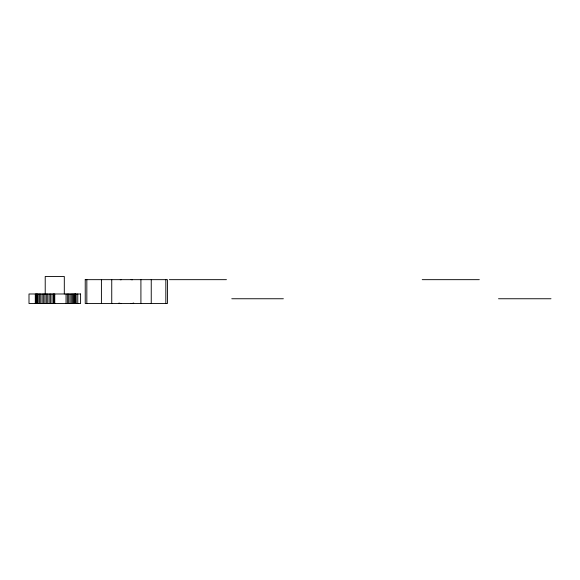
<?xml version="1.0" encoding="UTF-8"?>
<svg xmlns="http://www.w3.org/2000/svg" width="580" height="580" viewBox="0 0 580 580"><rect width="100%" height="100%" fill="white"/><g stroke="black" fill="none" stroke-linecap="round" stroke-linejoin="round"><path stroke-width="0.87" d="M169.353 279.661L226.446 279.661M422.226 279.661L479.319 279.661M231.775 298.751L283.359 298.751M498.517 298.751L551 298.751M165.829 279.661L165.829 303.521M151.242 279.661L151.242 303.521M140.911 279.661L140.911 303.521M111.744 279.661L111.744 303.521M101.413 279.661L101.413 303.521M86.833 279.661L86.833 303.521M77.771 293.98L77.771 303.521M75.893 293.98L75.893 303.521L75.77 293.98M75.472 293.98L75.472 303.521M75.001 293.98L75.001 303.521M74.37 293.98L74.37 303.521M73.442 293.98L73.442 303.521M72.391 293.98L72.391 303.521M71.246 293.98L71.246 303.521M69.992 293.98L69.992 303.521M68.643 293.98L68.643 303.521M67.374 293.98L67.374 303.521M66.04 293.98L66.04 303.521M64.308 293.98L64.308 276.479L45.218 276.479L45.218 293.98M54.759 293.98L54.759 303.521M53.991 293.98L53.991 303.521M53.418 293.98L53.418 303.521M52.033 293.98L52.033 303.521M50.612 293.98L50.612 303.521M49.169 293.98L49.169 303.521M47.727 293.98L47.727 303.521M46.32 293.98L46.32 303.521M44.95 293.98L44.95 303.521M43.66 293.98L43.66 303.521M42.159 293.98L42.159 303.521M40.738 293.98L40.738 303.521M39.404 293.98L39.404 303.521M38.157 293.98L38.157 303.521M37.069 293.98L37.069 303.521M37.019 293.98L37.019 303.521M36.141 293.98L36.141 303.521M35.3 293.98L35.3 303.521M131.102 279.661A7.156 7.156 0 0 1 132.407 279.785M133.733 303.021A7.156 7.156 0 0 1 131.102 303.521M121.561 303.521A7.156 7.156 0 0 1 118.922 303.021M120.256 279.785A7.156 7.156 0 0 1 121.561 279.661M85.231 279.661L85.231 303.521L167.424 303.521L167.424 279.661L85.231 279.661M80.584 293.98L29 293.98L29 303.521L80.584 303.521L80.584 293.98"/></g></svg>
